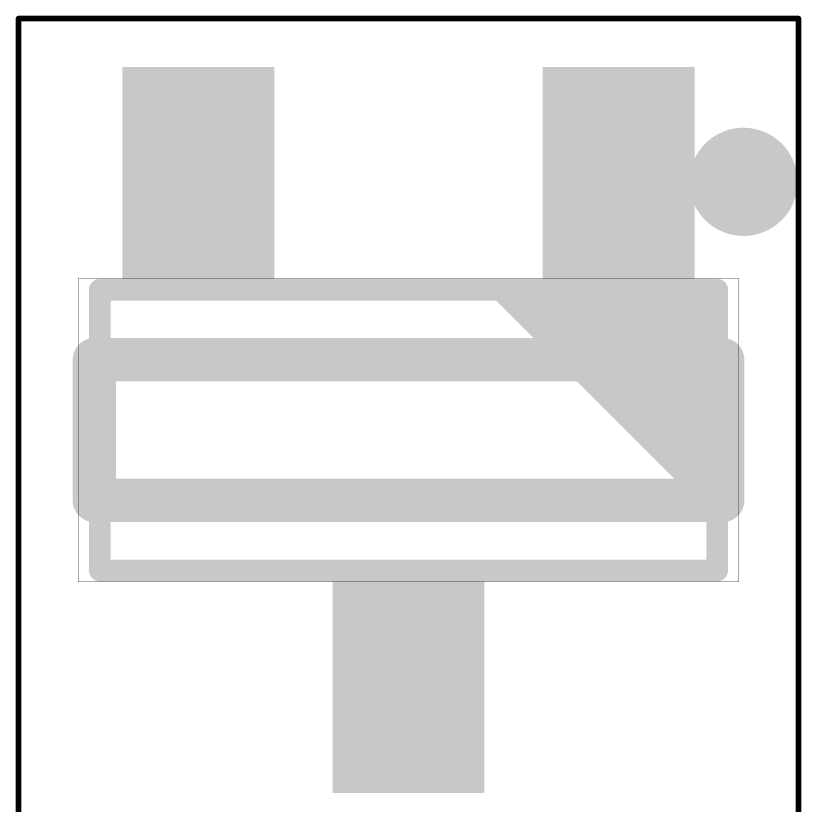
# Model space of a CAD drawing. Extents: x 491.8 to 537.2, y 395.3 to 465.5.
# Drawn here: x 519.777 to 523.403, y 409.825 to 413.47 of the extents above; entities that cross this region are included whole.
import ezdxf

# ---------------------------------------------------------------- set-up
doc = ezdxf.new("R2010")
doc.units = 0
doc.header["$MEASUREMENT"] = 0
doc.layers.get('0').update_dxf_attribs({"linetype": 'CONTINUOUS'})
doc.layers.add('SILKSCREENTOP_P', color=251, linetype='CONTINUOUS')

# ---------------------------------------------------------------- blocks, each defined once
blk = doc.blocks.new('ROUND_1')
at = {"const_width": 0.0127}
blk.add_lwpolyline([(-0.00635, 0, 1), (0.00635, 0, 1)], format="xyb", close=True, dxfattribs=at)
blk = doc.blocks.new('ROUND_22')
at = {"const_width": 0.099948}
blk.add_lwpolyline([(-0.049974, 0, 1), (0.049974, 0, 1)], format="xyb", close=True, dxfattribs=at)
blk = doc.blocks.new('ROUND_195')
at = {"const_width": 0.050038}
blk.add_lwpolyline([(-0.025018, 0, 1), (0.025018, 0, 1)], format="xyb", close=True, dxfattribs=at)
blk = doc.blocks.new('ROUND_197')
at = {"const_width": 0.000508}
blk.add_lwpolyline([(-0.000254, 0, 1), (0.000254, 0, 1)], format="xyb", close=True, dxfattribs=at)
blk = doc.blocks.new('RECTANGLE_18')
blk.add_solid([(0.350392, 0.525398), (0.350392, -0.525398), (-0.350392, 0.525398), (-0.350392, -0.525398)])

msp = doc.modelspace()

# ---------------------------------------------------------------- linework, layer by layer
at = {"layer": 'SILKSCREENTOP_P'}
for points, const_width in [([(519.789918, 409.657042), (519.789918, 413.456882)], 0.0254), ([(519.789918, 413.456882), (523.390114, 413.456882)], 0.0254), ([(523.390114, 413.456882), (523.390114, 409.657042)], 0.0254), ([(520.065, 412.256986), (520.065, 410.856938)], 0.001016), ([(523.115032, 412.256986), (520.065, 412.256986)], 0.001016), ([(520.165076, 412.204916), (520.165076, 410.909008)], 0.100076), ([(523.014956, 412.204916), (520.165076, 412.204916)], 0.100076), ([(523.014956, 411.204918), (522.014958, 412.204916)], 0.100076), ([(523.014956, 411.304994), (522.115034, 412.204916)], 0.100076), ([(523.014956, 411.40507), (522.21511, 412.204916)], 0.100076), ([(523.014956, 411.504892), (522.314932, 412.204916)], 0.100076), ([(523.014956, 411.604968), (522.415008, 412.204916)], 0.100076), ([(523.014956, 411.705044), (522.515084, 412.204916)], 0.100076), ([(523.014956, 411.80512), (522.614906, 412.204916)], 0.100076), ([(523.014956, 411.904942), (522.714982, 412.204916)], 0.100076), ([(523.014956, 412.005018), (522.815058, 412.204916)], 0.100076), ([(523.014956, 412.105094), (522.91488, 412.204916)], 0.100076), ([(523.014956, 410.909008), (523.014956, 412.204916)], 0.100076), ([(523.115032, 410.856938), (523.115032, 412.256986)], 0.001016), ([(520.13993, 411.882082), (520.13993, 411.232096)], 0.199898), ([(523.040102, 411.882082), (520.13993, 411.882082)], 0.199898), ([(523.040102, 411.232096), (523.040102, 411.882082)], 0.199898), ([(520.13993, 411.232096), (523.040102, 411.232096)], 0.199898), ([(520.165076, 410.909008), (523.014956, 410.909008)], 0.100076), ([(520.065, 410.856938), (523.115032, 410.856938)], 0.001016)]:
    msp.add_lwpolyline(points, dxfattribs=dict(at, const_width=const_width))
at = {"layer": 'SILKSCREENTOP_P', "const_width": 0.249936}
msp.add_lwpolyline([(523.011146, 412.70301, 1), (523.261082, 412.70301, 1)], format="xyb", close=True, dxfattribs=at)

# ---------------------------------------------------------------- block references
for p in [(520.61999, 412.707074), (522.560042, 412.707074), (521.590016, 410.40685)]:
    msp.add_blockref('RECTANGLE_18', p)
at = {"layer": 'SILKSCREENTOP_P'}
for name, p in [('ROUND_1', (519.789918, 413.456882)), ('ROUND_1', (523.390114, 413.456882)), ('ROUND_1', (523.390114, 413.456882)), ('ROUND_197', (520.065, 412.256986)), ('ROUND_197', (520.065, 412.256986)), ('ROUND_195', (520.165076, 412.204916)), ('ROUND_195', (520.165076, 412.204916)), ('ROUND_195', (522.014958, 412.204916)), ('ROUND_195', (522.115034, 412.204916)), ('ROUND_195', (522.21511, 412.204916)), ('ROUND_195', (522.314932, 412.204916)), ('ROUND_195', (522.415008, 412.204916)), ('ROUND_195', (522.515084, 412.204916)), ('ROUND_195', (522.614906, 412.204916)), ('ROUND_195', (522.714982, 412.204916)), ('ROUND_195', (522.815058, 412.204916)), ('ROUND_195', (522.91488, 412.204916)), ('ROUND_195', (523.014956, 412.204916)), ('ROUND_197', (523.115032, 412.256986)), ('ROUND_195', (523.014956, 412.105094)), ('ROUND_195', (523.014956, 412.005018)), ('ROUND_22', (520.13993, 411.882082)), ('ROUND_22', (520.13993, 411.882082)), ('ROUND_22', (523.040102, 411.882082)), ('ROUND_195', (523.014956, 411.904942)), ('ROUND_195', (523.014956, 411.80512)), ('ROUND_195', (523.014956, 411.705044)), ('ROUND_195', (523.014956, 411.604968)), ('ROUND_195', (523.014956, 411.504892)), ('ROUND_195', (523.014956, 411.40507)), ('ROUND_22', (520.13993, 411.232096)), ('ROUND_22', (523.040102, 411.232096)), ('ROUND_195', (523.014956, 411.304994)), ('ROUND_195', (523.014956, 411.204918)), ('ROUND_195', (520.165076, 410.909008)), ('ROUND_195', (523.014956, 410.909008)), ('ROUND_197', (520.065, 410.856938)), ('ROUND_197', (523.115032, 410.856938))]:
    msp.add_blockref(name, p, dxfattribs=at)

doc.saveas('drawing.dxf')
